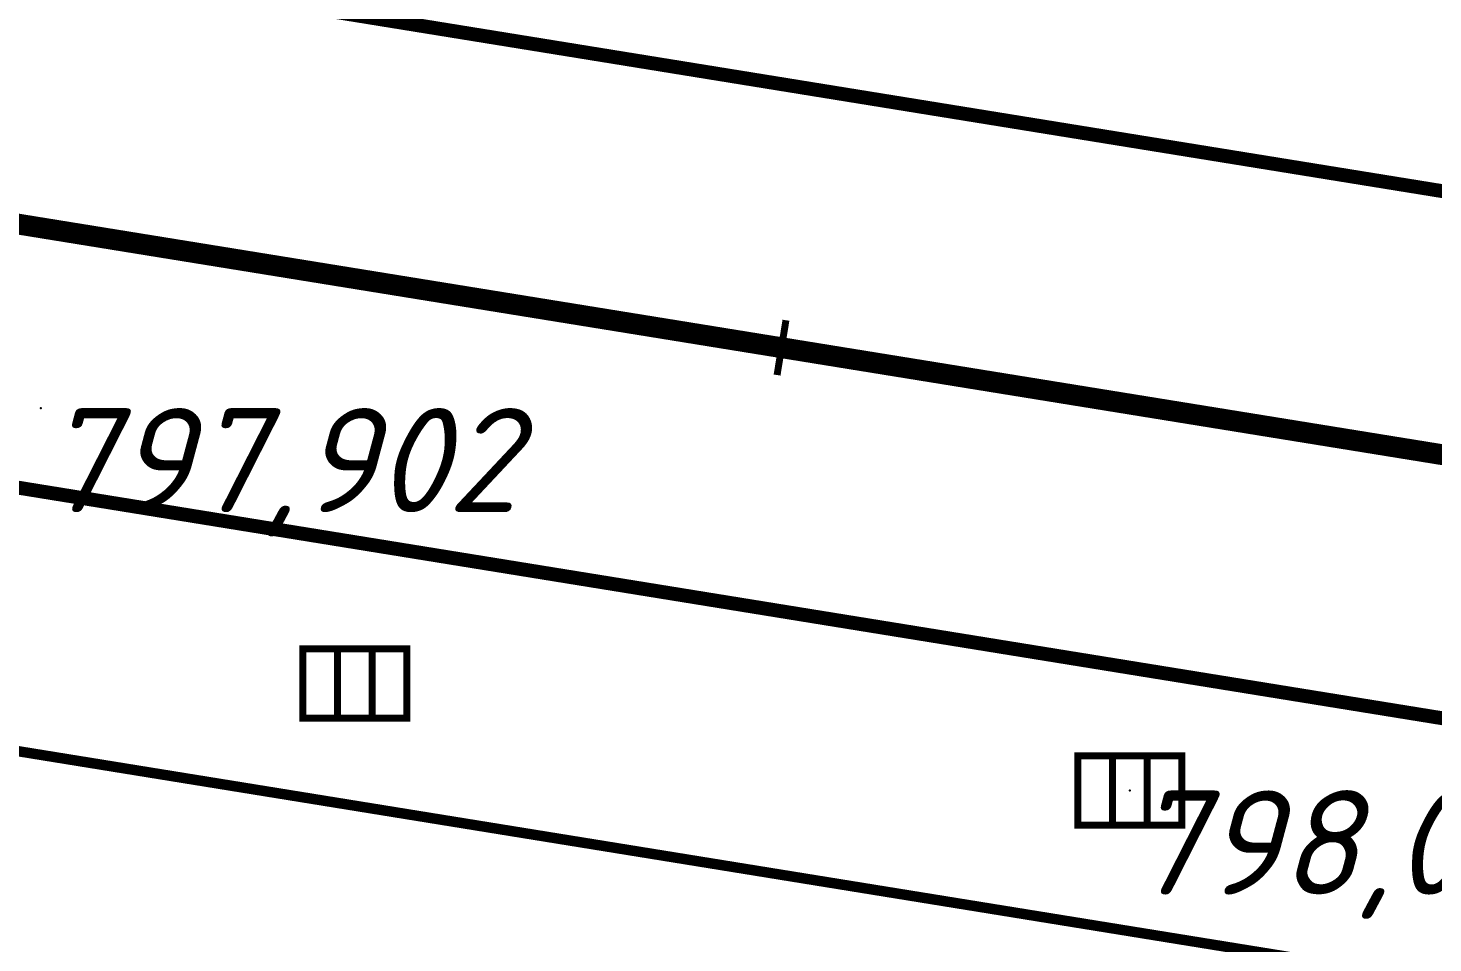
# Model space of a CAD drawing. Header units: metres. Extents: x 629572 to 645168, y 4785785 to 4790166.
# Drawn here: x 634954.65 to 634974.9, y 4788149.96 to 4788163.15 of the extents above; entities that cross this region are included whole.
import ezdxf

# ---------------------------------------------------------------- set-up
doc = ezdxf.new("R2010")
doc.units = ezdxf.units.M
for name, pattern in [('Сплошная', [0]), ('Сплошная_0_50', [0]), ('Штрихпунктирная 2', [10, 5, -2.5, 0, -2.5])]:
    doc.linetypes.add(name, pattern=pattern)
doc.layers.get('0').update_dxf_attribs({"linetype": 'CONTINUOUS'})
for name, color, linetype in [('АД ось слева_9м', 7, 'CONTINUOUS'), ('Дорожные полосы', 7, 'CONTINUOUS'), ('Коммуникации', 7, 'CONTINUOUS'), ('Нурсултан', 7, 'CONTINUOUS'), ('Пикет произвольный (плюсовка)_KDP', 7, 'CONTINUOUS')]:
    doc.layers.add(name, color=color, linetype=linetype)
doc.styles.add('ISOCPEUR', font='isocpeui.ttf')

# ---------------------------------------------------------------- blocks, each defined once
blk = doc.blocks.new('4175 - 128.а решетки сточные')
at = {"color": 7, "linetype": 'Continuous', "lineweight": 0, "const_width": 0.1, "flags": 128}
blk.add_lwpolyline([(-0.75, -0.5), (-0.75, 0.5), (0.75, 0.5), (0.75, -0.5), (-0.75, -0.5)], close=True, dxfattribs=at)
at = {"color": 7, "linetype": 'Continuous', "lineweight": 0, "true_color": 0xffffff, "flags": 128}
blk.add_lwpolyline([(-0.75, -0.5), (0.75, -0.5), (0.75, 0.5), (-0.75, 0.5), (-0.75, -0.5)], close=True, dxfattribs=at)
at = {"color": 7, "linetype": 'Continuous', "lineweight": 0, "const_width": 0.1, "flags": 128}
for points in [[(-0.25, -0.5), (-0.25, 0.5)], [(0.25, -0.5), (0.25, 0.5)]]:
    blk.add_lwpolyline(points, dxfattribs=at)
blk = doc.blocks.new('Риска для шага 20 м_KDPкрасный_255_4294967295')
at = {"color": 1, "linetype": 'Continuous', "lineweight": 0, "true_color": 0xff0000, "const_width": 0.1, "flags": 128}
blk.add_lwpolyline([(0, 0.4), (0, -0.4)], dxfattribs=at)
at = {"color": 7, "style": 'ISOCPEUR', "flags": 1}
for tag in ['X', 'Имя объекта CREDO-III', 'Код объекта CREDO-III', 'Y']:
    blk.add_attdef(tag, (0, 0), '', height=2.5, dxfattribs=at)

msp = doc.modelspace()

# ---------------------------------------------------------------- linework, layer by layer
at = {"layer": 'АД ось слева_9м', "color": 1, "linetype": 'Штрихпунктирная 2', "lineweight": 0, "true_color": 0xff0000, "const_width": 0.3, "flags": 128}
msp.add_lwpolyline([(640034.337, 4789067.944, 0.02474), (639810.355, 4788955.085), (639724.253, 4788906.219, -0.017749), (639596.568, 4788839.628), (638712.155, 4788417.607, -0.024507), (638440.2, 4788303.837), (638256.383, 4788237.319, 0.008008), (638136.772, 4788191.856), (638136.772, 4788191.856), (638136.695, 4788191.825), (638136.695, 4788191.825, -0.009799), (637971.281, 4788129.63), (637971.281, 4788129.63), (637971.277, 4788129.628), (637971.277, 4788129.628, -0.032099), (637723.09, 4788059.369), (637723.089, 4788059.368, -0.014854), (637369.479, 4787994.295), (637135.498, 4787958.386), (637135.498, 4787958.386, 0.001264), (637025.372, 4787941.2), (637025.372, 4787941.2), (637025.372, 4787941.2), (637025.372, 4787941.2, -0.002776), (636826.751, 4787910.818), (636826.751, 4787910.818), (636826.746, 4787910.817), (636826.746, 4787910.817), (636820.561, 4787909.907), (636814.372, 4787908.998), (636808.179, 4787908.094), (636801.982, 4787907.196), (636795.779, 4787906.308), (636789.571, 4787905.431), (636783.358, 4787904.568), (636777.139, 4787903.722), (636770.914, 4787902.895), (636764.683, 4787902.089), (636758.445, 4787901.307), (636752.2, 4787900.551), (636745.948, 4787899.824), (636739.689, 4787899.129), (636733.423, 4787898.467), (636727.15, 4787897.842, -0.062513), (636475.682, 4787905.031), (636469.455, 4787906.013), (636463.237, 4787907.032), (636457.028, 4787908.084), (636450.828, 4787909.166), (636444.636, 4787910.277), (636438.453, 4787911.414), (636432.278, 4787912.575), (636426.11, 4787913.757), (636419.949, 4787914.957), (636413.796, 4787916.173), (636407.648, 4787917.403), (636401.507, 4787918.644), (636395.37, 4787919.894), (636389.239, 4787921.151), (636383.112, 4787922.412), (636376.989, 4787923.674), (636376.44, 4787923.787), (636376.44, 4787923.787, 0.011051), (636059.774, 4787981.834), (636059.774, 4787981.834), (635773.194, 4788027.844), (635773.194, 4788027.844, -0.00032), (635722.697, 4788035.984), (635722.697, 4788035.984), (634281.952, 4788269.183), (634281.952, 4788269.183, -0.000471), (634207.537, 4788281.3), (634207.537, 4788281.3), (634184.804, 4788285.024)], format="xyb", dxfattribs=at)
at = {"layer": 'Дорожные полосы', "color": 5, "linetype": 'Сплошная_0_50', "lineweight": 0, "true_color": 0x0000ff, "const_width": 0.2, "flags": 128}
for points in [[(634184.117, 4788279.697), (634206.908, 4788276.342), (634206.91, 4788276.342), (634206.912, 4788276.341, 0.000471), (634281.527, 4788265.429), (634281.529, 4788265.428), (634281.531, 4788265.428), (634283.009, 4788265.213), (635550.153, 4788060.113), (635648.941, 4788044.579), (635678.505, 4788039.794), (635722.086, 4788032.538), (635722.088, 4788032.538), (635722.09, 4788032.538, 0.00032), (635772.551, 4788024.17), (635772.553, 4788024.17), (635772.555, 4788024.169), (635777.171, 4788023.407), (636059.18, 4787978.131, -0.011051), (636375.683, 4787920.115), (636376.232, 4787920.002), (636382.354, 4787918.739), (636388.481, 4787917.479), (636394.62, 4787916.22), (636400.761, 4787914.969), (636406.909, 4787913.726), (636413.065, 4787912.495), (636419.228, 4787911.277), (636425.399, 4787910.075), (636431.579, 4787908.891), (636437.768, 4787907.728), (636443.966, 4787906.588), (636450.174, 4787905.474), (636456.392, 4787904.388), (636462.621, 4787903.333), (636468.86, 4787902.311), (636475.092, 4787901.327, 0.051615), (636683.572, 4787890.828, 0.051615)], [(634284.147, 4788272.627), (635551.335, 4788067.519), (635650.122, 4788051.986), (635679.72, 4788047.195), (635723.318, 4788039.937), (635723.32, 4788039.936), (635723.322, 4788039.936, 0.00032), (635773.773, 4788031.57), (635773.775, 4788031.57), (635773.777, 4788031.569), (635778.376, 4788030.81), (636060.369, 4787985.536, -0.011051), (636377.198, 4787927.46), (636377.747, 4787927.347), (636383.868, 4787926.085), (636389.992, 4787924.825), (636396.122, 4787923.568), (636402.253, 4787922.319), (636408.388, 4787921.079), (636414.528, 4787919.851), (636420.672, 4787918.636), (636426.822, 4787917.438), (636432.977, 4787916.259), (636439.139, 4787915.101), (636445.307, 4787913.967), (636451.482, 4787912.859), (636457.664, 4787911.779), (636463.853, 4787910.731), (636470.05, 4787909.716), (636476.249, 4787908.737, 0.051613), (636683.176, 4787898.317)], [(634283.578, 4788268.92), (635550.744, 4788063.816), (635649.531, 4788048.282), (635679.113, 4788043.494), (635722.702, 4788036.238), (635722.704, 4788036.237), (635722.706, 4788036.237, 0.00032), (635773.162, 4788027.87), (635773.164, 4788027.87), (635773.166, 4788027.869), (635777.773, 4788027.108), (636059.774, 4787981.834, -0.011051), (636376.44, 4787923.787), (636376.989, 4787923.674), (636383.111, 4787922.412), (636389.237, 4787921.152), (636395.371, 4787919.894), (636401.507, 4787918.644), (636407.649, 4787917.403), (636413.796, 4787916.173), (636419.95, 4787914.957), (636426.11, 4787913.756), (636432.278, 4787912.575), (636438.453, 4787911.414), (636444.637, 4787910.277), (636450.828, 4787909.166), (636457.028, 4787908.083), (636463.237, 4787907.032), (636469.455, 4787906.013), (636475.671, 4787905.032, 0.051614), (636683.374, 4787894.573)]]:
    msp.add_lwpolyline(points, format="xyb", dxfattribs=at)
at = {"layer": 'Дорожные полосы', "color": 5, "linetype": 'Сплошная', "lineweight": 0, "true_color": 0x0000ff, "const_width": 0.15, "flags": 128}
msp.add_lwpolyline([(634319.342, 4788254.774), (634339.085, 4788251.578), (634355, 4788249.762), (635549.529, 4788056.415), (635648.316, 4788040.881), (635677.931, 4788036.088), (635721.537, 4788028.828), (635721.539, 4788028.828), (635721.539, 4788028.828), (635721.541, 4788028.828, 0.00032), (635772.006, 4788020.459), (635772.008, 4788020.459), (635772.008, 4788020.459), (635772.01, 4788020.459), (635776.601, 4788019.701), (636058.585, 4787974.428), (636058.585, 4787974.428, -0.011051), (636374.926, 4787916.442), (636374.926, 4787916.442), (636375.474, 4787916.329), (636381.599, 4787915.066), (636387.73, 4787913.805), (636393.868, 4787912.546), (636400.015, 4787911.294), (636406.169, 4787910.05), (636412.332, 4787908.817), (636418.505, 4787907.597), (636424.687, 4787906.393), (636430.879, 4787905.207), (636437.082, 4787904.041), (636443.295, 4787902.898), (636449.52, 4787901.781), (636455.756, 4787900.692), (636462.004, 4787899.634), (636468.263, 4787898.608), (636474.536, 4787897.619, 0.058457), (636711.485, 4787888.928, 0.004041), (636727.862, 4787890.449), (636727.864, 4787890.449), (636727.866, 4787890.45), (636729.313, 4787890.597), (636730.76, 4787890.746), (636732.207, 4787890.898), (636733.654, 4787891.051), (636735.1, 4787891.206), (636736.547, 4787891.363), (636737.993, 4787891.523), (636739.439, 4787891.684), (636740.884, 4787891.846), (636742.33, 4787892.011), (636743.775, 4787892.177), (636745.22, 4787892.346), (636750.683, 4787892.997), (636756.143, 4787893.671), (636761.6, 4787894.366), (636767.054, 4787895.082), (636772.507, 4787895.815), (636777.957, 4787896.565), (636783.404, 4787897.33), (636788.851, 4787898.108), (636794.295, 4787898.897), (636799.738, 4787899.697), (636805.179, 4787900.505), (636808.461, 4787900.996), (636811.742, 4787901.489), (636819.763, 4787902.664), (636827.774, 4787903.843), (636827.774, 4787903.843), (636827.779, 4787903.843), (636827.779, 4787903.843, 0.000191), (636841.455, 4787905.863, 0.001382), (636940.491, 4787920.352, 0.001203), (637026.545, 4787933.792), (637026.546, 4787933.792), (637026.547, 4787933.793), (637026.547, 4787933.793), (637026.547, 4787933.793), (637026.547, 4787933.793), (637026.549, 4787933.793), (637026.55, 4787933.793, -0.001264), (637136.636, 4787950.973), (637136.636, 4787950.973), (637241.37, 4787967.047)], format="xyb", dxfattribs=at)
at = {"layer": 'Нурсултан', "color": 7}
for p in [(634954.832, 4788157.672, 11.225), (634970.531, 4788152.16, 11.414)]:
    msp.add_point(p, dxfattribs=at)

# ---------------------------------------------------------------- block references
at = {"layer": 'Коммуникации', "color": 7, "linetype": 'Continuous'}
for p in [(634959.359, 4788153.702, 798.006), (634970.531, 4788152.16, 798.096)]:
    msp.add_blockref('4175 - 128.а решетки сточные', p, dxfattribs=at)
at = {"layer": 'Пикет произвольный (плюсовка)_KDP', "color": 7, "linetype": 'Continuous', "rotation": 170.805827}
msp.add_blockref('Риска для шага 20 м_KDPкрасный_255_4294967295', (634965.51, 4788158.543), dxfattribs=at)

# ---------------------------------------------------------------- texts
at = {"layer": 'Нурсултан', "color": 251, "char_height": 1.5, "attachment_point": 1, "style": 'ISOCPEUR'}
for s, insert in [('797,902', (634954.832, 4788157.672, 11.225)), ('798,091', (634970.531, 4788152.16, 11.414))]:
    msp.add_mtext(s, dxfattribs=dict(at, insert=insert))

doc.saveas('drawing.dxf')
